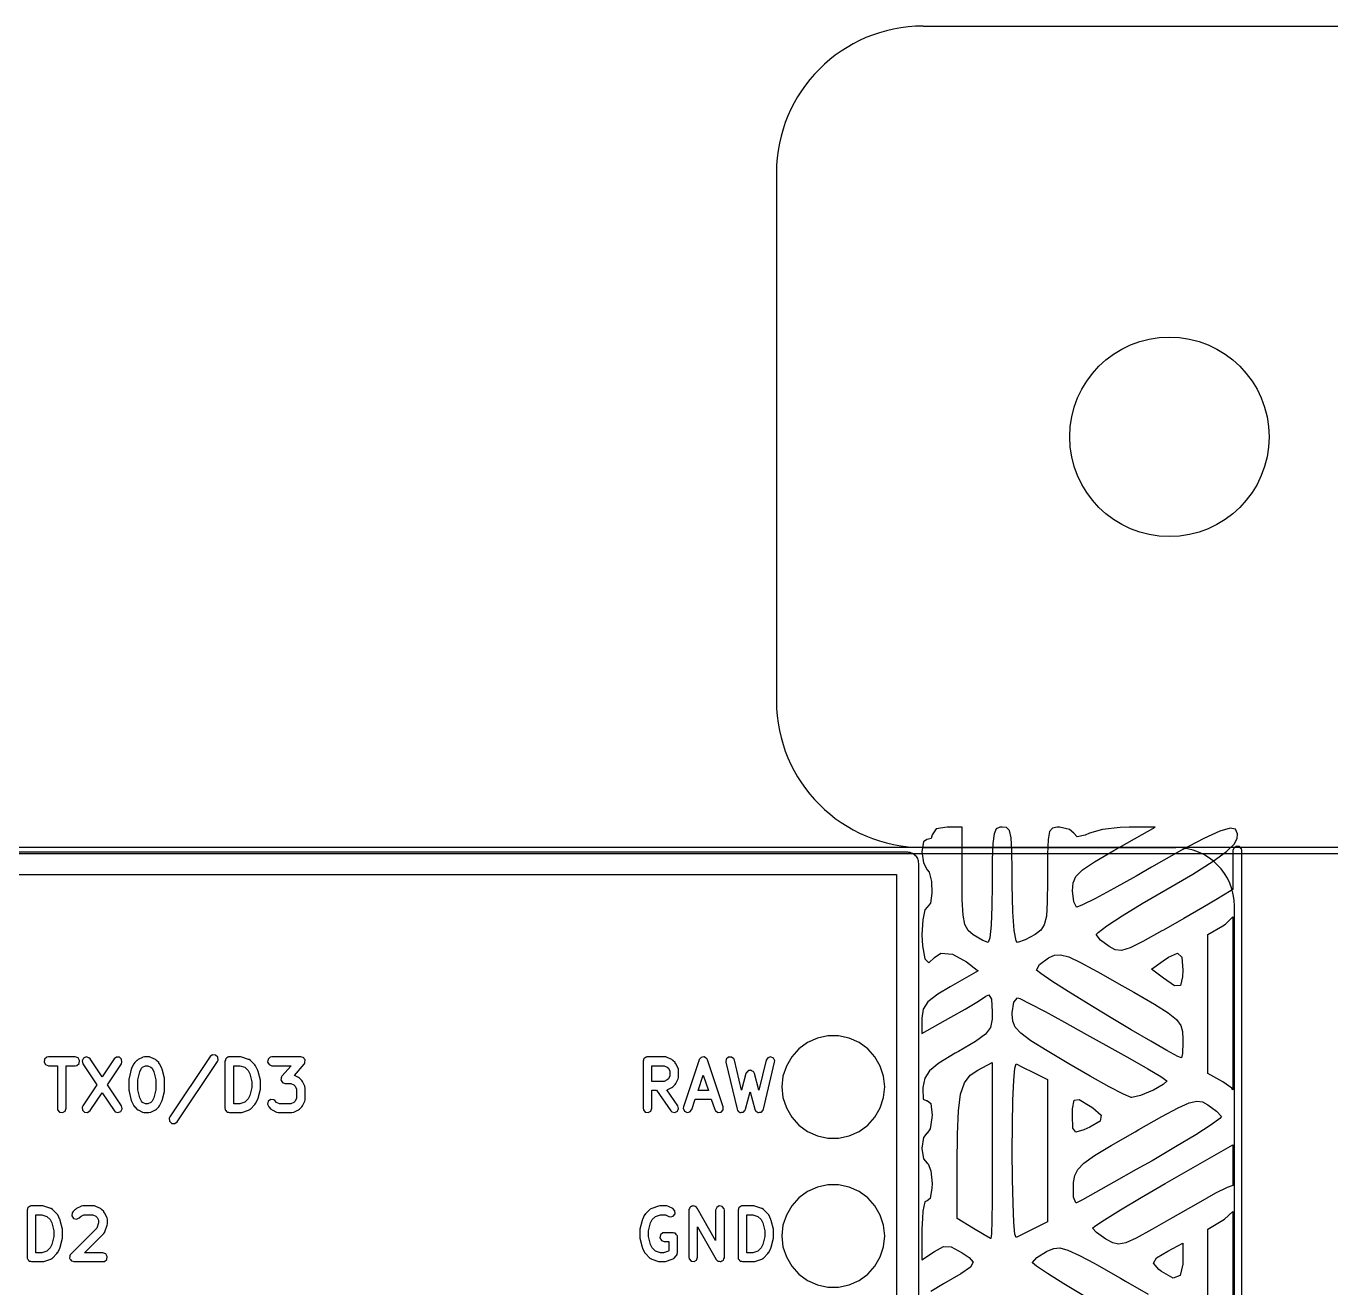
# Model space of a CAD drawing. Header units: millimetres. Extents: x 38 to 487, y 14 to 137.
# Drawn here: x 60.31 to 82.56, y 115.78 to 137.29 of the extents above; entities that cross this region are included whole.
import ezdxf

# ---------------------------------------------------------------- set-up
doc = ezdxf.new("R2010")
doc.units = ezdxf.units.MM
doc.layers.add('BLACK', color=20, linetype='Continuous')

msp = doc.modelspace()

# ---------------------------------------------------------------- linework, layer by layer
for p, q in [((75.603, 137.286), (169.217, 137.286)), ((73.103, 134.786), (73.103, 125.786)), ((75.603, 123.286), (79.912, 123.286)), ((80.912, 85.648), (80.912, 122.286))]:
    msp.add_line(p, q)
msp.add_circle((79.803, 130.286), 1.7)
for centre, radius, start, end in [((75.603, 134.786), 2.5, 90, 180), ((75.603, 125.786), 2.5, 180, 270), ((79.912, 122.286), 1, 0, 90)]:
    msp.add_arc(centre, radius, start, end)
at = {"layer": 'BLACK', "linetype": 'Continuous'}
for p, q in [((75.756, 123.501), (75.744, 123.44)), ((75.825, 123.605), (75.756, 123.501)), ((76.013, 123.634), (75.825, 123.605)), ((76.269, 123.634), (76.013, 123.634)), ((76.269, 122.784), (76.269, 123.634)), ((76.814, 123.521), (76.793, 123.354)), ((76.852, 123.604), (76.814, 123.521)), ((76.912, 123.632), (76.852, 123.604)), ((76.953, 123.634), (76.912, 123.632)), ((77.027, 123.624), (76.953, 123.634)), ((77.076, 123.573), (77.027, 123.624)), ((77.105, 123.453), (77.076, 123.573)), ((77.76, 123.558), (77.734, 123.42)), ((77.808, 123.618), (77.76, 123.558)), ((77.888, 123.634), (77.808, 123.618)), ((77.93, 123.634), (77.888, 123.634)), ((78.102, 123.595), (77.93, 123.634)), ((78.172, 123.528), (78.102, 123.595)), ((78.231, 123.466), (78.172, 123.528)), ((78.369, 123.498), (78.231, 123.466)), ((78.44, 123.528), (78.369, 123.498)), ((78.663, 123.591), (78.44, 123.528)), ((78.966, 123.628), (78.663, 123.591)), ((78.856, 123.232), (79.562, 123.632)), ((79.117, 123.633), (78.966, 123.628)), ((79.562, 123.632), (79.117, 123.633)), ((80.663, 123.566), (80.393, 123.442)), ((80.838, 123.616), (80.663, 123.566)), ((80.932, 123.598), (80.838, 123.616)), ((80.962, 123.516), (80.932, 123.598)), ((80.958, 123.442), (80.962, 123.516)), ((155.687, 123.287), (53.404, 123.286)), ((155.687, 123.287), (53.404, 123.286)), ((75.609, 123.385), (75.585, 123.217)), ((75.669, 123.421), (75.609, 123.385)), ((75.671, 123.42), (75.669, 123.421)), ((75.744, 123.44), (75.671, 123.42)), ((76.793, 123.354), (76.784, 123.073)), ((77.119, 123.236), (77.105, 123.453)), ((77.734, 123.42), (77.725, 123.174)), ((80.393, 123.442), (80.01, 123.239)), ((80.779, 123.218), (80.91, 123.343)), ((80.905, 123.285), (80.887, 123.236)), ((80.949, 123.31), (80.905, 123.285)), ((80.91, 123.343), (80.958, 123.442)), ((81, 123.301), (80.949, 123.31)), ((81.033, 123.262), (81, 123.301)), ((81.037, 123.236), (81.033, 123.262)), ((53.404, 123.186), (155.687, 123.187)), ((53.404, 123.186), (155.687, 123.187)), ((75.343, 123.205), (57.562, 123.205)), ((75.363, 123.2), (75.343, 123.205)), ((75.385, 123.2), (75.363, 123.2)), ((75.404, 123.191), (75.385, 123.2)), ((75.425, 123.186), (75.404, 123.191)), ((75.442, 123.173), (75.425, 123.186)), ((75.461, 123.163), (75.442, 123.173)), ((75.475, 123.146), (75.461, 123.163)), ((75.491, 123.133), (75.475, 123.146)), ((75.501, 123.114), (75.491, 123.133)), ((75.514, 123.097), (75.501, 123.114)), ((75.519, 123.076), (75.514, 123.097)), ((75.528, 123.057), (75.519, 123.076)), ((75.528, 123.035), (75.528, 123.057)), ((75.533, 123.015), (75.528, 123.035)), ((75.585, 123.217), (75.609, 123.023)), ((76.784, 123.073), (76.782, 122.651)), ((77.124, 122.891), (77.119, 123.236)), ((77.725, 123.174), (77.723, 122.789)), ((78.32, 122.904), (78.527, 123.041)), ((78.527, 123.041), (78.856, 123.232)), ((80.01, 123.239), (79.498, 122.95)), ((80.2, 122.834), (80.548, 123.052)), ((80.548, 123.052), (80.779, 123.218)), ((80.887, 123.236), (80.887, 122.57)), ((81.037, 27.986), (81.037, 123.236)), ((57.753, 122.824), (75.152, 122.824)), ((75.152, 122.824), (75.152, 90.184)), ((75.533, 89.994), (75.533, 123.015)), ((75.609, 123.023), (75.671, 122.907)), ((75.671, 122.907), (75.705, 122.865)), ((75.705, 122.865), (75.745, 122.707)), ((77.124, 122.651), (77.124, 122.891)), ((78.207, 122.794), (78.32, 122.904)), ((79.498, 122.95), (79.234, 122.799)), ((79.742, 122.565), (80.2, 122.834)), ((75.745, 122.707), (75.753, 122.509)), ((76.272, 122.391), (76.269, 122.784)), ((76.782, 122.651), (76.778, 122.285)), ((77.132, 122.192), (77.124, 122.651)), ((77.723, 122.72), (77.72, 122.354)), ((77.723, 122.789), (77.723, 122.72)), ((78.151, 122.549), (78.16, 122.682)), ((78.16, 122.682), (78.207, 122.794)), ((78.854, 122.588), (78.542, 122.418)), ((79.234, 122.799), (78.854, 122.588)), ((75.753, 122.509), (75.728, 122.338)), ((76.286, 122.132), (76.272, 122.391)), ((78.171, 122.358), (78.151, 122.549)), ((78.542, 122.418), (78.324, 122.306)), ((79.34, 122.329), (79.742, 122.565)), ((80.622, 122.411), (80.373, 122.265)), ((80.695, 122.454), (80.622, 122.411)), ((80.887, 122.57), (80.695, 122.454)), ((75.635, 122.224), (75.599, 122.053)), ((75.671, 122.266), (75.635, 122.224)), ((75.728, 122.338), (75.671, 122.266)), ((76.778, 122.285), (76.763, 121.964)), ((77.154, 121.869), (77.132, 122.192)), ((77.72, 122.354), (77.705, 122.116)), ((78.22, 122.267), (78.171, 122.358)), ((78.227, 122.266), (78.22, 122.267)), ((78.324, 122.306), (78.227, 122.266)), ((78.997, 122.119), (79.34, 122.329)), ((80.373, 122.265), (80.049, 122.077)), ((75.599, 122.053), (75.585, 121.795)), ((76.318, 121.972), (76.286, 122.132)), ((76.374, 121.872), (76.318, 121.972)), ((76.763, 121.964), (76.742, 121.747)), ((77.67, 121.97), (77.609, 121.878)), ((77.705, 122.116), (77.67, 121.97)), ((78.586, 121.837), (78.737, 121.949)), ((78.737, 121.949), (78.997, 122.119)), ((80.049, 122.077), (79.701, 121.878)), ((80.46, 121.801), (80.716, 121.953)), ((80.716, 121.953), (80.761, 121.98)), ((80.761, 121.98), (80.887, 122.104)), ((80.887, 122.104), (80.887, 119.154)), ((75.585, 121.795), (75.592, 121.608)), ((76.459, 121.8), (76.374, 121.872)), ((76.623, 121.701), (76.459, 121.8)), ((76.716, 121.667), (76.623, 121.701)), ((76.742, 121.747), (76.716, 121.667)), ((77.188, 121.694), (77.154, 121.869)), ((77.213, 121.667), (77.188, 121.694)), ((77.343, 121.71), (77.213, 121.667)), ((77.512, 121.805), (77.343, 121.71)), ((77.609, 121.878), (77.512, 121.805)), ((78.557, 121.803), (78.586, 121.837)), ((78.627, 121.707), (78.557, 121.803)), ((78.774, 121.597), (78.627, 121.707)), ((79.675, 121.863), (79.35, 121.681)), ((79.701, 121.878), (79.675, 121.863)), ((80.46, 119.436), (80.46, 121.801)), ((75.592, 121.608), (75.631, 121.39)), ((75.799, 121.411), (75.906, 121.484)), ((75.906, 121.484), (76.107, 121.466)), ((78.881, 121.543), (78.774, 121.597)), ((78.988, 121.532), (78.881, 121.543)), ((79.133, 121.574), (78.988, 121.532)), ((79.35, 121.681), (79.133, 121.574)), ((79.788, 121.416), (79.943, 121.483)), ((79.943, 121.483), (80.015, 121.415)), ((75.631, 121.39), (75.703, 121.321)), ((75.703, 121.321), (75.799, 121.411)), ((76.107, 121.466), (76.343, 121.337)), ((76.343, 121.337), (76.525, 121.197)), ((77.539, 121.197), (77.591, 121.291)), ((77.591, 121.291), (77.743, 121.405)), ((77.743, 121.405), (77.754, 121.411)), ((77.754, 121.411), (77.847, 121.452)), ((77.847, 121.452), (77.949, 121.459)), ((77.949, 121.459), (78.086, 121.421)), ((78.086, 121.421), (78.288, 121.328)), ((78.288, 121.328), (78.499, 121.214)), ((79.497, 121.214), (79.698, 121.355)), ((79.698, 121.355), (79.788, 121.416)), ((80.015, 121.415), (80.032, 121.197)), ((76.545, 121.181), (76.065, 120.91)), ((76.525, 121.197), (76.545, 121.181)), ((77.61, 121.137), (77.539, 121.197)), ((77.801, 121.009), (77.61, 121.137)), ((78.499, 121.214), (78.581, 121.169)), ((78.581, 121.169), (78.995, 120.935)), ((79.7, 121.058), (79.497, 121.214)), ((79.893, 120.929), (79.7, 121.058)), ((80.029, 121.08), (79.994, 120.932)), ((80.032, 121.197), (80.029, 121.08)), ((76.065, 120.91), (75.857, 120.788)), ((78.079, 120.831), (77.801, 121.009)), ((78.417, 120.622), (78.079, 120.831)), ((78.995, 120.935), (79.199, 120.818)), ((79.199, 120.818), (79.548, 120.614)), ((79.994, 120.932), (79.893, 120.929)), ((75.683, 120.657), (75.604, 120.533)), ((75.857, 120.788), (75.683, 120.657)), ((76.323, 120.533), (76.548, 120.667)), ((76.548, 120.667), (76.675, 120.75)), ((76.675, 120.75), (76.726, 120.773)), ((76.726, 120.773), (76.77, 120.703)), ((76.77, 120.703), (76.782, 120.487)), ((77.125, 120.469), (77.153, 120.652)), ((77.153, 120.652), (77.213, 120.726)), ((77.213, 120.726), (77.252, 120.711)), ((77.252, 120.711), (77.418, 120.629)), ((77.418, 120.629), (77.683, 120.488)), ((78.784, 120.398), (78.417, 120.622)), ((79.548, 120.614), (79.783, 120.465)), ((75.604, 120.533), (75.585, 120.377)), ((75.585, 120.115), (76.077, 120.392)), ((75.585, 120.377), (75.585, 120.115)), ((76.077, 120.392), (76.323, 120.533)), ((76.78, 120.357), (76.752, 120.218)), ((76.782, 120.446), (76.78, 120.357)), ((76.782, 120.487), (76.782, 120.446)), ((77.124, 120.446), (77.125, 120.469)), ((77.133, 120.327), (77.124, 120.446)), ((77.683, 120.488), (78.017, 120.307)), ((79.15, 120.179), (78.784, 120.398)), ((79.783, 120.465), (79.926, 120.352)), ((76.752, 120.218), (76.667, 120.105)), ((77.172, 120.226), (77.133, 120.327)), ((77.268, 120.121), (77.172, 120.226)), ((78.017, 120.307), (78.39, 120.101)), ((79.485, 119.982), (79.15, 120.179)), ((79.926, 120.352), (79.999, 120.254)), ((79.999, 120.254), (80.027, 120.15)), ((80.027, 120.15), (80.031, 120.021)), ((73.634, 119.963), (73.486, 119.855)), ((73.802, 120.038), (73.634, 119.963)), ((73.981, 120.076), (73.802, 120.038)), ((74.164, 120.076), (73.981, 120.076)), ((74.343, 120.038), (74.164, 120.076)), ((74.511, 119.963), (74.343, 120.038)), ((74.659, 119.855), (74.511, 119.963)), ((76.495, 119.981), (76.205, 119.811)), ((76.667, 120.105), (76.495, 119.981)), ((77.442, 119.992), (77.268, 120.121)), ((77.72, 119.818), (77.442, 119.992)), ((78.39, 120.101), (78.77, 119.889)), ((79.761, 119.825), (79.485, 119.982)), ((80.031, 119.963), (80.024, 119.776)), ((80.031, 120.021), (80.031, 119.963)), ((60.665, 119.713), (60.625, 119.68)), ((60.69, 119.717), (60.665, 119.713)), ((61.147, 119.717), (60.69, 119.717)), ((61.196, 119.7), (61.147, 119.717)), ((61.221, 119.655), (61.196, 119.7)), ((61.286, 119.697), (61.263, 119.651)), ((61.333, 119.717), (61.286, 119.697)), ((61.382, 119.703), (61.333, 119.717)), ((61.4, 119.684), (61.382, 119.703)), ((61.85, 119.714), (61.809, 119.684)), ((61.901, 119.711), (61.85, 119.714)), ((61.938, 119.676), (61.901, 119.711)), ((62.295, 119.709), (62.219, 119.671)), ((62.299, 119.71), (62.295, 119.709)), ((62.303, 119.713), (62.299, 119.71)), ((62.328, 119.717), (62.303, 119.713)), ((62.405, 119.717), (62.328, 119.717)), ((62.409, 119.716), (62.405, 119.717)), ((62.413, 119.717), (62.409, 119.716)), ((62.438, 119.709), (62.413, 119.717)), ((62.514, 119.671), (62.438, 119.709)), ((63.447, 119.722), (62.761, 118.693)), ((63.488, 119.752), (63.447, 119.722)), ((63.539, 119.749), (63.488, 119.752)), ((63.577, 119.714), (63.539, 119.749)), ((63.582, 119.663), (63.577, 119.714)), ((63.719, 119.69), (63.716, 119.684)), ((63.735, 119.7), (63.719, 119.69)), ((63.75, 119.713), (63.735, 119.7)), ((63.76, 119.714), (63.75, 119.713)), ((63.763, 119.716), (63.76, 119.714)), ((63.766, 119.716), (63.763, 119.716)), ((63.776, 119.717), (63.766, 119.716)), ((63.966, 119.717), (63.776, 119.717)), ((63.968, 119.717), (63.966, 119.717)), ((63.99, 119.713), (63.968, 119.717)), ((64.104, 119.675), (63.99, 119.713)), ((64.474, 119.713), (64.435, 119.68)), ((64.5, 119.717), (64.474, 119.713)), ((64.995, 119.717), (64.5, 119.717)), ((65.014, 119.71), (64.995, 119.717)), ((65.034, 119.706), (65.014, 119.71)), ((65.038, 119.702), (65.034, 119.706)), ((65.043, 119.7), (65.038, 119.702)), ((65.053, 119.682), (65.043, 119.7)), ((70.847, 119.69), (70.844, 119.684)), ((70.864, 119.7), (70.847, 119.69)), ((70.878, 119.713), (70.864, 119.7)), ((70.888, 119.714), (70.878, 119.713)), ((70.891, 119.716), (70.888, 119.714)), ((70.894, 119.716), (70.891, 119.716)), ((70.904, 119.717), (70.894, 119.716)), ((71.209, 119.717), (70.904, 119.717)), ((71.213, 119.716), (71.209, 119.717)), ((71.217, 119.717), (71.213, 119.716)), ((71.242, 119.709), (71.217, 119.717)), ((71.319, 119.671), (71.242, 119.709)), ((71.817, 119.706), (71.802, 119.688)), ((71.819, 119.707), (71.817, 119.706)), ((71.821, 119.708), (71.819, 119.707)), ((71.844, 119.712), (71.821, 119.708)), ((71.867, 119.716), (71.844, 119.712)), ((71.869, 119.715), (71.867, 119.716)), ((71.872, 119.716), (71.869, 119.715)), ((71.892, 119.703), (71.872, 119.716)), ((71.913, 119.692), (71.892, 119.703)), ((71.913, 119.69), (71.913, 119.692)), ((71.915, 119.689), (71.913, 119.69)), ((72.284, 119.711), (72.247, 119.676)), ((72.335, 119.714), (72.284, 119.711)), ((72.376, 119.684), (72.335, 119.714)), ((72.955, 119.702), (72.926, 119.66)), ((73.004, 119.717), (72.955, 119.702)), ((73.051, 119.697), (73.004, 119.717)), ((73.074, 119.651), (73.051, 119.697)), ((73.364, 119.719), (73.272, 119.561)), ((73.486, 119.855), (73.364, 119.719)), ((74.782, 119.719), (74.659, 119.855)), ((74.873, 119.561), (74.782, 119.719)), ((76.15, 119.779), (75.873, 119.609)), ((76.205, 119.811), (76.15, 119.779)), ((78.087, 119.6), (77.72, 119.818)), ((78.77, 119.889), (79.128, 119.687)), ((79.947, 119.726), (79.761, 119.825)), ((80.011, 119.7), (79.947, 119.726)), ((80.024, 119.776), (80.011, 119.7)), ((60.625, 119.68), (60.616, 119.629)), ((60.616, 119.629), (60.642, 119.585)), ((60.642, 119.585), (60.69, 119.567)), ((60.69, 119.567), (60.844, 119.567)), ((60.844, 119.567), (60.844, 118.842)), ((60.994, 118.842), (60.994, 119.567)), ((60.994, 119.567), (61.147, 119.567)), ((61.147, 119.567), (61.173, 119.572)), ((61.173, 119.572), (61.212, 119.605)), ((61.212, 119.605), (61.221, 119.655)), ((61.263, 119.651), (61.275, 119.601)), ((61.275, 119.601), (61.514, 119.242)), ((61.605, 119.377), (61.4, 119.684)), ((61.809, 119.684), (61.605, 119.377)), ((61.695, 119.242), (61.934, 119.601)), ((61.934, 119.601), (61.944, 119.625)), ((61.944, 119.625), (61.938, 119.676)), ((62.103, 119.508), (62.065, 119.356)), ((62.105, 119.511), (62.103, 119.508)), ((62.109, 119.523), (62.105, 119.511)), ((62.147, 119.6), (62.109, 119.523)), ((62.148, 119.601), (62.147, 119.6)), ((62.161, 119.619), (62.148, 119.601)), ((62.199, 119.657), (62.161, 119.619)), ((62.201, 119.658), (62.199, 119.657)), ((62.219, 119.671), (62.201, 119.658)), ((62.247, 119.464), (62.276, 119.522)), ((62.276, 119.522), (62.297, 119.543)), ((62.297, 119.543), (62.346, 119.567)), ((62.346, 119.567), (62.387, 119.567)), ((62.387, 119.567), (62.436, 119.543)), ((62.436, 119.543), (62.457, 119.522)), ((62.457, 119.522), (62.486, 119.464)), ((62.515, 119.67), (62.514, 119.671)), ((62.534, 119.657), (62.515, 119.67)), ((62.572, 119.619), (62.534, 119.657)), ((62.573, 119.618), (62.572, 119.619)), ((62.586, 119.6), (62.573, 119.618)), ((62.624, 119.523), (62.586, 119.6)), ((62.624, 119.52), (62.624, 119.523)), ((62.63, 119.508), (62.624, 119.52)), ((62.668, 119.356), (62.63, 119.508)), ((62.886, 118.61), (63.572, 119.639)), ((63.572, 119.639), (63.582, 119.663)), ((63.708, 119.661), (63.701, 119.642)), ((63.701, 119.642), (63.701, 118.842)), ((63.711, 119.68), (63.708, 119.661)), ((63.716, 119.684), (63.711, 119.68)), ((63.851, 118.917), (63.851, 119.567)), ((63.851, 119.567), (63.954, 119.567)), ((63.954, 119.567), (64.04, 119.539)), ((64.04, 119.539), (64.095, 119.484)), ((64.095, 119.484), (64.124, 119.426)), ((64.108, 119.673), (64.104, 119.675)), ((64.112, 119.672), (64.108, 119.673)), ((64.134, 119.657), (64.112, 119.672)), ((64.21, 119.581), (64.134, 119.657)), ((64.211, 119.58), (64.21, 119.581)), ((64.224, 119.562), (64.211, 119.58)), ((64.262, 119.485), (64.224, 119.562)), ((64.263, 119.482), (64.262, 119.485)), ((64.268, 119.47), (64.263, 119.482)), ((64.306, 119.318), (64.268, 119.47)), ((64.435, 119.68), (64.426, 119.629)), ((64.426, 119.629), (64.452, 119.585)), ((64.452, 119.585), (64.5, 119.567)), ((64.5, 119.567), (64.83, 119.567)), ((64.83, 119.567), (64.672, 119.387)), ((64.884, 119.401), (65.051, 119.593)), ((65.051, 119.593), (65.057, 119.603)), ((65.066, 119.666), (65.053, 119.682)), ((65.057, 119.603), (65.06, 119.605)), ((65.06, 119.605), (65.061, 119.608)), ((65.061, 119.608), (65.065, 119.615)), ((65.065, 119.635), (65.069, 119.655)), ((65.065, 119.615), (65.065, 119.635)), ((65.066, 119.66), (65.066, 119.666)), ((65.069, 119.655), (65.066, 119.66)), ((70.836, 119.661), (70.829, 119.642)), ((70.829, 119.642), (70.829, 118.842)), ((70.839, 119.68), (70.836, 119.661)), ((70.844, 119.684), (70.839, 119.68)), ((70.979, 119.298), (70.979, 119.567)), ((70.979, 119.567), (71.191, 119.567)), ((71.191, 119.567), (71.241, 119.543)), ((71.241, 119.543), (71.261, 119.522)), ((71.261, 119.522), (71.286, 119.472)), ((71.286, 119.472), (71.286, 119.393)), ((71.32, 119.67), (71.319, 119.671)), ((71.338, 119.657), (71.32, 119.67)), ((71.376, 119.619), (71.338, 119.657)), ((71.377, 119.618), (71.376, 119.619)), ((71.39, 119.6), (71.377, 119.618)), ((71.428, 119.523), (71.39, 119.6)), ((71.429, 119.519), (71.428, 119.523)), ((71.432, 119.516), (71.429, 119.519)), ((71.436, 119.49), (71.432, 119.516)), ((71.436, 119.376), (71.436, 119.49)), ((71.785, 119.666), (71.519, 118.866)), ((71.787, 119.668), (71.785, 119.666)), ((71.802, 119.688), (71.787, 119.67)), ((71.787, 119.67), (71.787, 119.668)), ((71.928, 119.666), (71.915, 119.689)), ((72.194, 118.866), (71.928, 119.666)), ((72.247, 119.676), (72.241, 119.625)), ((72.241, 119.625), (72.431, 118.825)), ((72.387, 119.66), (72.376, 119.684)), ((72.508, 119.149), (72.387, 119.66)), ((72.613, 119.475), (72.602, 119.459)), ((72.62, 119.477), (72.613, 119.475)), ((72.625, 119.482), (72.62, 119.477)), ((72.644, 119.483), (72.625, 119.482)), ((72.663, 119.488), (72.644, 119.483)), ((72.669, 119.486), (72.663, 119.488)), ((72.676, 119.486), (72.669, 119.486)), ((72.692, 119.475), (72.676, 119.486)), ((72.709, 119.467), (72.692, 119.475)), ((72.712, 119.461), (72.709, 119.467)), ((72.926, 119.66), (72.805, 119.149)), ((72.882, 118.825), (73.072, 119.625)), ((73.072, 119.625), (73.074, 119.651)), ((73.272, 119.561), (73.215, 119.386)), ((74.93, 119.386), (74.873, 119.561)), ((75.711, 119.478), (75.631, 119.352)), ((75.873, 119.609), (75.711, 119.478)), ((76.404, 119.403), (76.537, 119.492)), ((76.537, 119.492), (76.782, 119.619)), ((76.782, 119.619), (76.782, 118.12)), ((77.15, 119.312), (77.168, 119.527)), ((77.168, 119.527), (77.189, 119.598)), ((77.189, 119.598), (77.301, 119.542)), ((77.301, 119.542), (77.488, 119.448)), ((78.455, 119.387), (78.087, 119.6)), ((79.128, 119.687), (79.433, 119.512)), ((79.433, 119.512), (79.655, 119.381)), ((62.064, 119.341), (62.063, 119.338)), ((62.063, 119.338), (62.063, 119.147)), ((62.065, 119.356), (62.064, 119.341)), ((62.213, 119.328), (62.247, 119.464)), ((62.213, 119.156), (62.213, 119.328)), ((62.486, 119.464), (62.52, 119.328)), ((62.52, 119.328), (62.52, 119.156)), ((62.667, 119.352), (62.668, 119.356)), ((62.67, 119.338), (62.667, 119.352)), ((62.67, 119.147), (62.67, 119.338)), ((64.124, 119.426), (64.158, 119.29)), ((64.158, 119.29), (64.158, 119.194)), ((64.306, 119.314), (64.306, 119.318)), ((64.308, 119.299), (64.306, 119.314)), ((64.308, 119.185), (64.308, 119.299)), ((64.658, 119.344), (64.654, 119.324)), ((64.654, 119.324), (64.657, 119.319)), ((64.657, 119.319), (64.657, 119.313)), ((64.657, 119.313), (64.67, 119.298)), ((64.663, 119.372), (64.658, 119.365)), ((64.658, 119.365), (64.658, 119.344)), ((64.666, 119.377), (64.663, 119.375)), ((64.663, 119.375), (64.663, 119.372)), ((64.672, 119.387), (64.666, 119.377)), ((64.67, 119.298), (64.68, 119.28)), ((64.68, 119.28), (64.686, 119.278)), ((64.686, 119.278), (64.69, 119.273)), ((64.69, 119.273), (64.709, 119.269)), ((64.709, 119.269), (64.728, 119.263)), ((64.728, 119.263), (64.825, 119.263)), ((64.825, 119.263), (64.874, 119.238)), ((64.952, 119.366), (64.884, 119.401)), ((64.953, 119.365), (64.952, 119.366)), ((64.972, 119.352), (64.953, 119.365)), ((65.01, 119.314), (64.972, 119.352)), ((65.011, 119.313), (65.01, 119.314)), ((65.024, 119.295), (65.011, 119.313)), ((65.062, 119.219), (65.024, 119.295)), ((71.191, 119.298), (70.979, 119.298)), ((71.241, 119.323), (71.191, 119.298)), ((71.261, 119.344), (71.241, 119.323)), ((71.286, 119.393), (71.261, 119.344)), ((71.338, 119.208), (71.376, 119.246)), ((71.376, 119.246), (71.389, 119.265)), ((71.389, 119.265), (71.39, 119.266)), ((71.39, 119.266), (71.428, 119.342)), ((71.428, 119.342), (71.436, 119.367)), ((71.435, 119.371), (71.436, 119.376)), ((71.436, 119.367), (71.435, 119.371)), ((71.77, 119.146), (71.856, 119.405)), ((71.856, 119.405), (71.943, 119.146)), ((72.584, 119.433), (72.508, 119.149)), ((72.588, 119.439), (72.584, 119.433)), ((72.589, 119.445), (72.588, 119.439)), ((72.602, 119.459), (72.589, 119.445)), ((72.718, 119.457), (72.712, 119.461)), ((72.729, 119.433), (72.718, 119.457)), ((72.805, 119.149), (72.729, 119.433)), ((73.215, 119.386), (73.196, 119.204)), ((74.949, 119.204), (74.93, 119.386)), ((75.631, 119.352), (75.6, 119.196)), ((76.244, 119.084), (76.308, 119.275)), ((76.308, 119.275), (76.404, 119.403)), ((77.136, 118.979), (77.15, 119.312)), ((77.488, 119.448), (77.723, 119.331)), ((77.723, 119.331), (77.723, 116.905)), ((78.777, 119.209), (78.455, 119.387)), ((79.697, 119.246), (79.531, 119.151)), ((79.655, 119.381), (79.762, 119.31)), ((79.764, 119.306), (79.697, 119.246)), ((79.762, 119.31), (79.764, 119.306)), ((80.716, 119.29), (80.46, 119.436)), ((80.869, 119.185), (80.716, 119.29)), ((61.514, 119.242), (61.275, 118.884)), ((61.4, 118.801), (61.605, 119.107)), ((61.605, 119.107), (61.809, 118.801)), ((61.934, 118.884), (61.695, 119.242)), ((62.063, 119.147), (62.065, 119.132)), ((62.065, 119.132), (62.065, 119.129)), ((62.065, 119.129), (62.103, 118.976)), ((62.247, 119.021), (62.213, 119.156)), ((62.52, 119.156), (62.486, 119.021)), ((62.63, 118.976), (62.668, 119.129)), ((62.668, 119.129), (62.669, 119.144)), ((62.669, 119.144), (62.67, 119.147)), ((64.124, 119.059), (64.095, 119.001)), ((64.158, 119.194), (64.124, 119.059)), ((64.268, 119.015), (64.306, 119.167)), ((64.306, 119.167), (64.307, 119.182)), ((64.307, 119.182), (64.308, 119.185)), ((64.874, 119.238), (64.895, 119.217)), ((64.895, 119.217), (64.92, 119.167)), ((64.92, 119.167), (64.92, 119.012)), ((65.063, 119.214), (65.062, 119.219)), ((65.065, 119.211), (65.063, 119.214)), ((65.07, 119.185), (65.065, 119.211)), ((65.07, 118.995), (65.07, 119.185)), ((70.979, 118.842), (70.979, 119.148)), ((70.979, 119.148), (71.056, 119.148)), ((71.056, 119.148), (71.3, 118.799)), ((71.235, 119.153), (71.238, 119.156)), ((71.423, 118.885), (71.235, 119.153)), ((71.238, 119.156), (71.242, 119.156)), ((71.242, 119.156), (71.319, 119.194)), ((71.319, 119.194), (71.337, 119.208)), ((71.337, 119.208), (71.338, 119.208)), ((71.943, 119.146), (71.77, 119.146)), ((72.577, 118.823), (72.656, 119.123)), ((72.656, 119.123), (72.736, 118.823)), ((73.196, 119.204), (73.215, 119.022)), ((73.215, 119.022), (73.272, 118.848)), ((74.873, 118.848), (74.93, 119.022)), ((74.93, 119.022), (74.949, 119.204)), ((75.6, 119.196), (75.599, 119.179)), ((75.599, 119.179), (75.604, 118.996)), ((76.206, 118.8), (76.244, 119.084)), ((79.019, 119.084), (78.777, 119.209)), ((79.151, 119.026), (79.019, 119.084)), ((79.16, 119.025), (79.151, 119.026)), ((79.308, 119.056), (79.16, 119.025)), ((79.516, 119.143), (79.308, 119.056)), ((79.531, 119.151), (79.516, 119.143)), ((80.887, 119.154), (80.869, 119.185)), ((60.844, 118.842), (60.848, 118.817)), ((60.848, 118.817), (60.881, 118.777)), ((60.976, 118.794), (60.994, 118.842)), ((61.275, 118.884), (61.265, 118.86)), ((61.265, 118.86), (61.271, 118.809)), ((61.271, 118.809), (61.308, 118.774)), ((61.359, 118.77), (61.4, 118.801)), ((61.809, 118.801), (61.827, 118.782)), ((61.923, 118.788), (61.946, 118.834)), ((61.946, 118.834), (61.934, 118.884)), ((62.103, 118.976), (62.108, 118.965)), ((62.108, 118.965), (62.109, 118.961)), ((62.109, 118.961), (62.147, 118.885)), ((62.147, 118.885), (62.16, 118.867)), ((62.16, 118.867), (62.161, 118.865)), ((62.161, 118.865), (62.199, 118.827)), ((62.199, 118.827), (62.217, 118.814)), ((62.217, 118.814), (62.219, 118.813)), ((62.219, 118.813), (62.295, 118.775)), ((62.276, 118.963), (62.247, 119.021)), ((62.297, 118.942), (62.276, 118.963)), ((62.346, 118.917), (62.297, 118.942)), ((62.387, 118.917), (62.346, 118.917)), ((62.436, 118.942), (62.387, 118.917)), ((62.457, 118.963), (62.436, 118.942)), ((62.438, 118.775), (62.514, 118.813)), ((62.486, 119.021), (62.457, 118.963)), ((62.514, 118.813), (62.532, 118.827)), ((62.532, 118.827), (62.534, 118.827)), ((62.534, 118.827), (62.572, 118.865)), ((62.572, 118.865), (62.585, 118.884)), ((62.585, 118.884), (62.586, 118.885)), ((62.586, 118.885), (62.624, 118.961)), ((62.624, 118.961), (62.628, 118.974)), ((62.628, 118.974), (62.63, 118.976)), ((63.701, 118.842), (63.703, 118.833)), ((63.703, 118.833), (63.702, 118.829)), ((63.702, 118.829), (63.704, 118.826)), ((63.704, 118.826), (63.705, 118.817)), ((63.705, 118.817), (63.718, 118.802)), ((63.718, 118.802), (63.728, 118.785)), ((63.954, 118.917), (63.851, 118.917)), ((64.04, 118.946), (63.954, 118.917)), ((63.99, 118.771), (64.104, 118.809)), ((64.095, 119.001), (64.04, 118.946)), ((64.104, 118.809), (64.127, 118.822)), ((64.127, 118.822), (64.13, 118.825)), ((64.13, 118.825), (64.134, 118.827)), ((64.134, 118.827), (64.21, 118.904)), ((64.21, 118.904), (64.223, 118.922)), ((64.223, 118.922), (64.224, 118.923)), ((64.224, 118.923), (64.262, 118.999)), ((64.262, 118.999), (64.266, 119.012)), ((64.266, 119.012), (64.268, 119.015)), ((64.438, 118.961), (64.425, 118.912)), ((64.425, 118.912), (64.447, 118.865)), ((64.48, 118.991), (64.438, 118.961)), ((64.447, 118.865), (64.485, 118.827)), ((64.531, 118.986), (64.48, 118.991)), ((64.485, 118.827), (64.503, 118.814)), ((64.503, 118.814), (64.504, 118.813)), ((64.504, 118.813), (64.581, 118.775)), ((64.553, 118.971), (64.531, 118.986)), ((64.582, 118.942), (64.553, 118.971)), ((64.632, 118.917), (64.582, 118.942)), ((64.825, 118.917), (64.632, 118.917)), ((64.874, 118.942), (64.825, 118.917)), ((64.895, 118.963), (64.874, 118.942)), ((64.876, 118.775), (64.952, 118.813)), ((64.92, 119.012), (64.895, 118.963)), ((64.952, 118.813), (64.97, 118.827)), ((64.97, 118.827), (64.972, 118.827)), ((64.972, 118.827), (65.01, 118.865)), ((65.01, 118.865), (65.023, 118.884)), ((65.023, 118.884), (65.024, 118.885)), ((65.024, 118.885), (65.062, 118.961)), ((65.062, 118.961), (65.07, 118.986)), ((65.068, 118.99), (65.07, 118.995)), ((65.07, 118.986), (65.068, 118.99)), ((70.829, 118.842), (70.834, 118.817)), ((70.834, 118.817), (70.867, 118.777)), ((70.962, 118.794), (70.979, 118.842)), ((71.414, 118.789), (71.436, 118.836)), ((71.436, 118.836), (71.423, 118.885)), ((71.519, 118.866), (71.515, 118.84)), ((71.515, 118.84), (71.534, 118.793)), ((71.629, 118.778), (71.661, 118.819)), ((71.661, 118.819), (71.72, 118.996)), ((71.72, 118.996), (71.993, 118.996)), ((71.993, 118.996), (72.052, 118.819)), ((72.052, 118.819), (72.064, 118.796)), ((72.159, 118.776), (72.193, 118.815)), ((72.193, 118.815), (72.194, 118.866)), ((72.431, 118.825), (72.441, 118.801)), ((72.441, 118.801), (72.448, 118.796)), ((72.558, 118.796), (72.571, 118.809)), ((72.571, 118.809), (72.572, 118.816)), ((72.572, 118.816), (72.577, 118.823)), ((72.736, 118.823), (72.747, 118.799)), ((72.747, 118.799), (72.754, 118.795)), ((72.864, 118.797), (72.877, 118.81)), ((72.877, 118.818), (72.882, 118.825)), ((72.877, 118.81), (72.877, 118.818)), ((73.272, 118.848), (73.364, 118.689)), ((74.782, 118.689), (74.873, 118.848)), ((75.604, 118.996), (75.665, 118.969)), ((75.665, 118.969), (75.674, 118.974)), ((75.674, 118.974), (75.735, 118.925)), ((75.735, 118.925), (75.756, 118.722)), ((76.188, 118.398), (76.206, 118.8)), ((77.127, 118.554), (77.136, 118.979)), ((78.151, 118.717), (78.152, 118.83)), ((78.152, 118.83), (78.177, 118.98)), ((78.177, 118.98), (78.265, 118.989)), ((78.265, 118.989), (78.453, 118.878)), ((78.453, 118.878), (78.497, 118.848)), ((78.497, 118.848), (78.639, 118.721)), ((79.676, 118.702), (79.952, 118.849)), ((79.952, 118.849), (80.141, 118.933)), ((80.141, 118.933), (80.269, 118.962)), ((80.269, 118.962), (80.365, 118.949)), ((80.365, 118.949), (80.457, 118.902)), ((80.457, 118.902), (80.608, 118.794)), ((60.881, 118.777), (60.932, 118.768)), ((60.932, 118.768), (60.976, 118.794)), ((61.308, 118.774), (61.359, 118.77)), ((61.827, 118.782), (61.876, 118.767)), ((61.876, 118.767), (61.923, 118.788)), ((62.295, 118.775), (62.32, 118.768)), ((62.32, 118.768), (62.324, 118.769)), ((62.324, 118.769), (62.328, 118.767)), ((62.328, 118.767), (62.405, 118.767)), ((62.405, 118.767), (62.43, 118.772)), ((62.43, 118.772), (62.434, 118.775)), ((62.434, 118.775), (62.438, 118.775)), ((62.761, 118.693), (62.751, 118.67)), ((62.751, 118.67), (62.756, 118.619)), ((62.756, 118.619), (62.793, 118.583)), ((62.793, 118.583), (62.845, 118.58)), ((62.845, 118.58), (62.886, 118.61)), ((63.728, 118.785), (63.734, 118.783)), ((63.734, 118.783), (63.738, 118.777)), ((63.738, 118.777), (63.758, 118.774)), ((63.758, 118.774), (63.776, 118.767)), ((63.776, 118.767), (63.966, 118.767)), ((63.966, 118.767), (63.989, 118.771)), ((63.989, 118.771), (63.99, 118.771)), ((64.581, 118.775), (64.605, 118.768)), ((64.605, 118.768), (64.61, 118.769)), ((64.61, 118.769), (64.614, 118.767)), ((64.614, 118.767), (64.843, 118.767)), ((64.843, 118.767), (64.868, 118.772)), ((64.868, 118.772), (64.872, 118.775)), ((64.872, 118.775), (64.876, 118.775)), ((70.867, 118.777), (70.917, 118.768)), ((70.917, 118.768), (70.962, 118.794)), ((71.3, 118.799), (71.318, 118.781)), ((71.318, 118.781), (71.368, 118.768)), ((71.368, 118.768), (71.414, 118.789)), ((71.534, 118.793), (71.579, 118.768)), ((71.579, 118.768), (71.629, 118.778)), ((72.064, 118.796), (72.108, 118.769)), ((72.108, 118.769), (72.159, 118.776)), ((72.448, 118.796), (72.451, 118.789)), ((72.451, 118.789), (72.468, 118.781)), ((72.468, 118.781), (72.483, 118.77)), ((72.483, 118.77), (72.491, 118.771)), ((72.491, 118.771), (72.498, 118.768)), ((72.498, 118.768), (72.515, 118.772)), ((72.515, 118.772), (72.534, 118.773)), ((72.534, 118.773), (72.54, 118.779)), ((72.54, 118.779), (72.547, 118.781)), ((72.547, 118.781), (72.558, 118.796)), ((72.754, 118.795), (72.757, 118.788)), ((72.757, 118.788), (72.774, 118.78)), ((72.774, 118.78), (72.789, 118.77)), ((72.789, 118.77), (72.797, 118.771)), ((72.797, 118.771), (72.804, 118.767)), ((72.804, 118.767), (72.822, 118.773)), ((72.822, 118.773), (72.84, 118.774)), ((72.84, 118.774), (72.846, 118.78)), ((72.846, 118.78), (72.854, 118.782)), ((72.854, 118.782), (72.864, 118.797)), ((73.364, 118.689), (73.486, 118.553)), ((74.659, 118.553), (74.782, 118.689)), ((75.755, 118.678), (75.727, 118.493)), ((75.756, 118.722), (75.755, 118.678)), ((78.157, 118.504), (78.151, 118.717)), ((78.622, 118.621), (78.446, 118.517)), ((78.639, 118.721), (78.622, 118.621)), ((79.284, 118.479), (79.676, 118.702)), ((80.662, 118.668), (80.513, 118.557)), ((80.608, 118.794), (80.69, 118.702)), ((80.69, 118.702), (80.662, 118.668)), ((73.486, 118.553), (73.634, 118.445)), ((73.634, 118.445), (73.802, 118.371)), ((73.802, 118.371), (73.981, 118.333)), ((74.164, 118.333), (74.343, 118.371)), ((74.343, 118.371), (74.511, 118.445)), ((74.511, 118.445), (74.659, 118.553)), ((75.67, 118.417), (75.61, 118.341)), ((75.671, 118.417), (75.67, 118.417)), ((75.727, 118.493), (75.671, 118.417)), ((76.184, 117.892), (76.188, 118.398)), ((77.124, 118.118), (77.127, 118.554)), ((78.207, 118.432), (78.157, 118.504)), ((78.344, 118.471), (78.207, 118.432)), ((78.446, 118.517), (78.344, 118.471)), ((78.811, 118.207), (79.219, 118.442)), ((79.219, 118.442), (79.284, 118.479)), ((80.254, 118.39), (79.91, 118.181)), ((80.513, 118.557), (80.254, 118.39)), ((73.981, 118.333), (74.164, 118.333)), ((75.61, 118.341), (75.585, 118.161)), ((75.585, 118.161), (75.585, 118.158)), ((75.585, 118.158), (75.611, 117.978)), ((78.528, 118.035), (78.811, 118.207)), ((79.91, 118.181), (79.507, 117.947)), ((79.733, 117.559), (80.887, 118.22)), ((80.887, 118.22), (80.887, 117.523)), ((75.611, 117.978), (75.671, 117.904)), ((76.782, 118.12), (76.782, 118.118)), ((76.782, 118.118), (76.782, 117.698)), ((77.128, 117.634), (77.124, 118.118)), ((78.346, 117.906), (78.528, 118.035)), ((79.507, 117.947), (79.238, 117.795)), ((75.671, 117.904), (75.691, 117.894)), ((75.691, 117.894), (75.737, 117.773)), ((75.737, 117.773), (75.756, 117.557)), ((76.184, 116.961), (76.184, 117.892)), ((76.782, 117.698), (76.779, 117.268)), ((78.17, 117.573), (78.191, 117.696)), ((78.191, 117.696), (78.242, 117.8)), ((78.242, 117.8), (78.346, 117.906)), ((79.238, 117.795), (78.856, 117.579)), ((73.802, 117.498), (73.634, 117.423)), ((73.981, 117.536), (73.802, 117.498)), ((74.164, 117.536), (73.981, 117.536)), ((74.343, 117.498), (74.164, 117.536)), ((74.511, 117.423), (74.343, 117.498)), ((75.755, 117.482), (75.727, 117.301)), ((75.756, 117.557), (75.755, 117.482)), ((77.137, 117.217), (77.128, 117.634)), ((78.166, 117.528), (78.17, 117.573)), ((78.168, 117.326), (78.166, 117.528)), ((78.856, 117.579), (78.541, 117.404)), ((79.322, 117.321), (79.733, 117.559)), ((80.788, 117.492), (80.592, 117.394)), ((80.887, 117.523), (80.788, 117.492)), ((73.486, 117.315), (73.364, 117.179)), ((73.634, 117.423), (73.486, 117.315)), ((74.659, 117.315), (74.511, 117.423)), ((74.782, 117.179), (74.659, 117.315)), ((75.633, 117.245), (75.597, 117.086)), ((75.671, 117.263), (75.633, 117.245)), ((75.727, 117.301), (75.671, 117.263)), ((76.779, 117.268), (76.774, 116.927)), ((78.206, 117.232), (78.168, 117.326)), ((78.32, 117.283), (78.221, 117.232)), ((78.541, 117.404), (78.32, 117.283)), ((78.968, 117.11), (79.322, 117.321)), ((80.592, 117.394), (80.291, 117.225)), ((60.333, 117.121), (60.326, 117.102)), ((60.326, 117.102), (60.326, 116.302)), ((60.336, 117.14), (60.333, 117.121)), ((60.341, 117.144), (60.336, 117.14)), ((60.344, 117.15), (60.341, 117.144)), ((60.361, 117.16), (60.344, 117.15)), ((60.375, 117.173), (60.361, 117.16)), ((60.385, 117.174), (60.375, 117.173)), ((60.388, 117.176), (60.385, 117.174)), ((60.391, 117.176), (60.388, 117.176)), ((60.401, 117.177), (60.391, 117.176)), ((60.592, 117.177), (60.401, 117.177)), ((60.476, 116.377), (60.476, 117.027)), ((60.476, 117.027), (60.579, 117.027)), ((60.579, 117.027), (60.665, 116.999)), ((60.593, 117.177), (60.592, 117.177)), ((60.615, 117.173), (60.593, 117.177)), ((60.73, 117.135), (60.615, 117.173)), ((60.733, 117.133), (60.73, 117.135)), ((60.738, 117.132), (60.733, 117.133)), ((60.759, 117.117), (60.738, 117.132)), ((60.835, 117.041), (60.759, 117.117)), ((60.836, 117.04), (60.835, 117.041)), ((60.849, 117.022), (60.836, 117.04)), ((60.887, 116.945), (60.849, 117.022)), ((61.095, 117.058), (61.091, 117.007)), ((61.11, 117.079), (61.095, 117.058)), ((61.148, 117.117), (61.11, 117.079)), ((61.15, 117.118), (61.148, 117.117)), ((61.168, 117.131), (61.15, 117.118)), ((61.244, 117.169), (61.168, 117.131)), ((61.248, 117.17), (61.244, 117.169)), ((61.246, 117.003), (61.295, 117.027)), ((61.252, 117.173), (61.248, 117.17)), ((61.277, 117.177), (61.252, 117.173)), ((61.468, 117.177), (61.277, 117.177)), ((61.295, 117.027), (61.45, 117.027)), ((61.45, 117.027), (61.5, 117.003)), ((61.472, 117.176), (61.468, 117.177)), ((61.476, 117.177), (61.472, 117.176)), ((61.501, 117.169), (61.476, 117.177)), ((61.578, 117.131), (61.501, 117.169)), ((61.579, 117.13), (61.578, 117.131)), ((61.597, 117.117), (61.579, 117.13)), ((61.635, 117.079), (61.597, 117.117)), ((61.636, 117.078), (61.635, 117.079)), ((61.649, 117.06), (61.636, 117.078)), ((61.687, 116.983), (61.649, 117.06)), ((70.856, 117.022), (70.818, 116.945)), ((70.857, 117.023), (70.856, 117.022)), ((70.87, 117.041), (70.857, 117.023)), ((70.946, 117.117), (70.87, 117.041)), ((70.95, 117.119), (70.946, 117.117)), ((70.953, 117.123), (70.95, 117.119)), ((70.976, 117.135), (70.953, 117.123)), ((71.09, 117.173), (70.976, 117.135)), ((71.04, 116.999), (71.126, 117.027)), ((71.092, 117.173), (71.09, 117.173)), ((71.114, 117.177), (71.092, 117.173)), ((71.228, 117.177), (71.114, 117.177)), ((71.126, 117.027), (71.21, 117.027)), ((71.21, 117.027), (71.271, 116.997)), ((71.232, 117.176), (71.228, 117.177)), ((71.236, 117.177), (71.232, 117.176)), ((71.261, 117.169), (71.236, 117.177)), ((71.338, 117.131), (71.261, 117.169)), ((71.373, 117.094), (71.338, 117.131)), ((71.345, 117.002), (71.376, 117.043)), ((71.376, 117.043), (71.373, 117.094)), ((71.612, 117.109), (71.61, 117.102)), ((71.61, 117.102), (71.61, 116.302)), ((71.621, 117.132), (71.611, 117.116)), ((71.611, 117.116), (71.612, 117.109)), ((71.628, 117.15), (71.621, 117.132)), ((71.634, 117.154), (71.628, 117.15)), ((71.637, 117.16), (71.634, 117.154)), ((71.655, 117.166), (71.637, 117.16)), ((71.672, 117.176), (71.655, 117.166)), ((71.679, 117.175), (71.672, 117.176)), ((71.685, 117.177), (71.679, 117.175)), ((71.704, 117.171), (71.685, 117.177)), ((71.723, 117.167), (71.704, 117.171)), ((71.727, 117.162), (71.723, 117.167)), ((71.733, 117.16), (71.727, 117.162)), ((71.75, 117.139), (71.733, 117.16)), ((72.067, 116.585), (71.75, 117.139)), ((72.085, 117.15), (72.067, 117.102)), ((72.067, 117.102), (72.067, 116.585)), ((72.129, 117.176), (72.085, 117.15)), ((72.18, 117.167), (72.129, 117.176)), ((72.213, 117.128), (72.18, 117.167)), ((72.217, 117.102), (72.213, 117.128)), ((72.217, 116.302), (72.217, 117.102)), ((72.455, 117.121), (72.448, 117.102)), ((72.448, 117.102), (72.448, 116.302)), ((72.458, 117.14), (72.455, 117.121)), ((72.463, 117.144), (72.458, 117.14)), ((72.466, 117.15), (72.463, 117.144)), ((72.483, 117.16), (72.466, 117.15)), ((72.497, 117.173), (72.483, 117.16)), ((72.507, 117.174), (72.497, 117.173)), ((72.51, 117.176), (72.507, 117.174)), ((72.513, 117.176), (72.51, 117.176)), ((72.523, 117.177), (72.513, 117.176)), ((72.714, 117.177), (72.523, 117.177)), ((72.598, 116.377), (72.598, 117.027)), ((72.598, 117.027), (72.701, 117.027)), ((72.701, 117.027), (72.787, 116.999)), ((72.715, 117.177), (72.714, 117.177)), ((72.737, 117.173), (72.715, 117.177)), ((72.852, 117.135), (72.737, 117.173)), ((72.855, 117.133), (72.852, 117.135)), ((72.86, 117.132), (72.855, 117.133)), ((72.881, 117.117), (72.86, 117.132)), ((72.957, 117.041), (72.881, 117.117)), ((72.958, 117.04), (72.957, 117.041)), ((72.971, 117.022), (72.958, 117.04)), ((73.009, 116.945), (72.971, 117.022)), ((73.272, 117.021), (73.215, 116.846)), ((73.364, 117.179), (73.272, 117.021)), ((74.873, 117.021), (74.782, 117.179)), ((74.93, 116.846), (74.873, 117.021)), ((75.597, 117.086), (75.592, 116.961)), ((77.152, 116.895), (77.137, 117.217)), ((78.221, 117.232), (78.206, 117.232)), ((78.697, 116.942), (78.968, 117.11)), ((80.291, 117.225), (79.864, 116.979)), ((80.743, 116.95), (80.887, 117.084)), ((80.887, 117.084), (80.887, 114.155)), ((60.665, 116.999), (60.72, 116.944)), ((60.72, 116.944), (60.749, 116.886)), ((60.749, 116.886), (60.783, 116.75)), ((60.888, 116.942), (60.887, 116.945)), ((60.893, 116.93), (60.888, 116.942)), ((60.931, 116.778), (60.893, 116.93)), ((61.517, 116.8), (61.072, 116.355)), ((61.091, 117.007), (61.12, 116.965)), ((61.12, 116.965), (61.17, 116.951)), ((61.17, 116.951), (61.216, 116.973)), ((61.216, 116.973), (61.246, 117.003)), ((61.5, 117.003), (61.52, 116.982)), ((61.545, 116.886), (61.517, 116.8)), ((61.52, 116.982), (61.545, 116.932)), ((61.545, 116.932), (61.545, 116.886)), ((61.653, 116.736), (61.691, 116.85)), ((61.688, 116.979), (61.687, 116.983)), ((61.691, 116.976), (61.688, 116.979)), ((61.695, 116.95), (61.691, 116.976)), ((61.691, 116.85), (61.695, 116.872)), ((61.695, 116.874), (61.695, 116.95)), ((61.695, 116.872), (61.695, 116.874)), ((70.812, 116.93), (70.774, 116.778)), ((70.814, 116.933), (70.812, 116.93)), ((70.818, 116.945), (70.814, 116.933)), ((70.922, 116.75), (70.956, 116.886)), ((70.956, 116.886), (70.985, 116.944)), ((70.985, 116.944), (71.04, 116.999)), ((71.271, 116.997), (71.296, 116.99)), ((71.296, 116.99), (71.345, 117.002)), ((71.76, 116.302), (71.76, 116.82)), ((71.76, 116.82), (72.077, 116.265)), ((72.787, 116.999), (72.842, 116.944)), ((72.842, 116.944), (72.871, 116.886)), ((72.871, 116.886), (72.905, 116.75)), ((73.01, 116.942), (73.009, 116.945)), ((73.015, 116.93), (73.01, 116.942)), ((73.053, 116.778), (73.015, 116.93)), ((73.215, 116.846), (73.196, 116.664)), ((74.949, 116.664), (74.93, 116.846)), ((75.592, 116.961), (75.585, 116.788)), ((76.462, 116.791), (76.184, 116.961)), ((76.774, 116.927), (76.768, 116.702)), ((77.17, 116.694), (77.152, 116.895)), ((77.723, 116.905), (77.488, 116.787)), ((78.493, 116.797), (78.532, 116.832)), ((78.532, 116.832), (78.697, 116.942)), ((79.864, 116.979), (79.505, 116.773)), ((80.46, 116.783), (80.716, 116.934)), ((80.716, 116.934), (80.743, 116.95)), ((60.783, 116.654), (60.749, 116.519)), ((60.783, 116.75), (60.783, 116.654)), ((60.893, 116.475), (60.931, 116.627)), ((60.931, 116.774), (60.931, 116.778)), ((60.933, 116.759), (60.931, 116.774)), ((60.931, 116.627), (60.932, 116.642)), ((60.932, 116.642), (60.933, 116.645)), ((60.933, 116.645), (60.933, 116.759)), ((61.306, 116.377), (61.635, 116.706)), ((61.635, 116.706), (61.65, 116.728)), ((61.65, 116.732), (61.653, 116.736)), ((61.65, 116.728), (61.65, 116.732)), ((70.773, 116.763), (70.772, 116.759)), ((70.772, 116.759), (70.772, 116.645)), ((70.772, 116.645), (70.775, 116.63)), ((70.774, 116.778), (70.773, 116.763)), ((70.775, 116.63), (70.774, 116.627)), ((70.774, 116.627), (70.812, 116.475)), ((70.922, 116.654), (70.922, 116.75)), ((70.956, 116.519), (70.922, 116.654)), ((71.125, 116.683), (71.116, 116.632)), ((71.116, 116.632), (71.142, 116.588)), ((71.164, 116.716), (71.125, 116.683)), ((71.142, 116.588), (71.19, 116.57)), ((71.19, 116.72), (71.164, 116.716)), ((71.342, 116.72), (71.19, 116.72)), ((71.36, 116.713), (71.342, 116.72)), ((71.38, 116.71), (71.36, 116.713)), ((71.384, 116.705), (71.38, 116.71)), ((71.39, 116.703), (71.384, 116.705)), ((71.4, 116.686), (71.39, 116.703)), ((71.413, 116.671), (71.4, 116.686)), ((71.414, 116.661), (71.413, 116.671)), ((71.416, 116.658), (71.414, 116.661)), ((71.415, 116.655), (71.416, 116.658)), ((71.417, 116.645), (71.415, 116.655)), ((71.417, 116.378), (71.417, 116.645)), ((72.905, 116.654), (72.871, 116.519)), ((72.905, 116.75), (72.905, 116.654)), ((73.015, 116.475), (73.053, 116.627)), ((73.053, 116.774), (73.053, 116.778)), ((73.055, 116.759), (73.053, 116.774)), ((73.053, 116.627), (73.054, 116.642)), ((73.054, 116.642), (73.055, 116.645)), ((73.055, 116.645), (73.055, 116.759)), ((73.196, 116.664), (73.215, 116.482)), ((74.93, 116.482), (74.949, 116.664)), ((75.585, 116.788), (75.585, 116.26)), ((76.645, 116.682), (76.462, 116.791)), ((76.753, 116.624), (76.645, 116.682)), ((76.761, 116.622), (76.753, 116.624)), ((76.768, 116.702), (76.761, 116.622)), ((77.189, 116.638), (77.17, 116.694)), ((77.305, 116.696), (77.189, 116.638)), ((77.488, 116.787), (77.305, 116.696)), ((78.559, 116.721), (78.493, 116.797)), ((78.718, 116.611), (78.559, 116.721)), ((78.731, 116.603), (78.718, 116.611)), ((78.836, 116.547), (78.731, 116.603)), ((79.238, 116.628), (79.058, 116.549)), ((79.505, 116.773), (79.238, 116.628)), ((80.46, 114.402), (80.46, 116.783)), ((60.579, 116.377), (60.476, 116.377)), ((60.665, 116.406), (60.579, 116.377)), ((60.72, 116.461), (60.665, 116.406)), ((60.749, 116.519), (60.72, 116.461)), ((60.759, 116.287), (60.835, 116.364)), ((60.835, 116.364), (60.848, 116.382)), ((60.848, 116.382), (60.849, 116.383)), ((60.849, 116.383), (60.887, 116.459)), ((60.887, 116.459), (60.891, 116.472)), ((60.891, 116.472), (60.893, 116.475)), ((61.072, 116.355), (61.063, 116.342)), ((61.62, 116.377), (61.306, 116.377)), ((61.668, 116.36), (61.62, 116.377)), ((61.694, 116.315), (61.668, 116.36)), ((70.812, 116.475), (70.818, 116.463)), ((70.818, 116.463), (70.818, 116.459)), ((70.818, 116.459), (70.856, 116.383)), ((70.856, 116.383), (70.869, 116.365)), ((70.869, 116.365), (70.87, 116.364)), ((70.87, 116.364), (70.946, 116.287)), ((70.985, 116.461), (70.956, 116.519)), ((71.04, 116.406), (70.985, 116.461)), ((71.126, 116.377), (71.04, 116.406)), ((71.178, 116.377), (71.126, 116.377)), ((71.264, 116.406), (71.178, 116.377)), ((71.19, 116.57), (71.267, 116.57)), ((71.267, 116.41), (71.264, 116.406)), ((71.267, 116.57), (71.267, 116.41)), ((71.41, 116.347), (71.412, 116.363)), ((71.412, 116.363), (71.417, 116.378)), ((72.701, 116.377), (72.598, 116.377)), ((72.787, 116.406), (72.701, 116.377)), ((72.842, 116.461), (72.787, 116.406)), ((72.871, 116.519), (72.842, 116.461)), ((72.881, 116.287), (72.957, 116.364)), ((72.957, 116.364), (72.97, 116.382)), ((72.97, 116.382), (72.971, 116.383)), ((72.971, 116.383), (73.009, 116.459)), ((73.009, 116.459), (73.013, 116.472)), ((73.013, 116.472), (73.015, 116.475)), ((73.215, 116.482), (73.272, 116.308)), ((74.873, 116.308), (74.93, 116.482)), ((75.585, 116.26), (75.796, 116.398)), ((75.796, 116.398), (75.952, 116.483)), ((75.952, 116.483), (76.082, 116.477)), ((76.082, 116.477), (76.269, 116.377)), ((76.269, 116.377), (76.392, 116.297)), ((77.541, 116.295), (77.709, 116.4)), ((77.709, 116.4), (77.732, 116.412)), ((77.732, 116.412), (77.832, 116.453)), ((77.832, 116.453), (77.937, 116.46)), ((77.937, 116.46), (78.074, 116.423)), ((78.074, 116.423), (78.273, 116.332)), ((78.935, 116.525), (78.836, 116.547)), ((79.058, 116.549), (78.935, 116.525)), ((79.581, 116.291), (79.776, 116.408)), ((79.776, 116.408), (80.032, 116.54)), ((80.032, 116.54), (80.032, 116.239)), ((60.326, 116.302), (60.328, 116.293)), ((60.328, 116.293), (60.327, 116.289)), ((60.327, 116.289), (60.329, 116.286)), ((60.329, 116.286), (60.331, 116.277)), ((60.331, 116.277), (60.343, 116.262)), ((60.343, 116.262), (60.353, 116.245)), ((60.353, 116.245), (60.359, 116.243)), ((60.359, 116.243), (60.364, 116.237)), ((60.364, 116.237), (60.383, 116.234)), ((60.383, 116.234), (60.401, 116.227)), ((60.401, 116.227), (60.592, 116.227)), ((60.592, 116.227), (60.614, 116.231)), ((60.614, 116.231), (60.615, 116.231)), ((60.615, 116.231), (60.73, 116.269)), ((60.73, 116.269), (60.753, 116.282)), ((60.753, 116.282), (60.755, 116.285)), ((60.755, 116.285), (60.759, 116.287)), ((61.055, 116.311), (61.051, 116.289)), ((61.051, 116.289), (61.053, 116.286)), ((61.053, 116.286), (61.052, 116.283)), ((61.052, 116.283), (61.065, 116.264)), ((61.057, 116.334), (61.055, 116.311)), ((61.06, 116.338), (61.057, 116.334)), ((61.063, 116.342), (61.06, 116.34)), ((61.06, 116.34), (61.06, 116.338)), ((61.065, 116.264), (61.077, 116.245)), ((61.077, 116.245), (61.08, 116.244)), ((61.08, 116.244), (61.082, 116.241)), ((61.082, 116.241), (61.104, 116.235)), ((61.104, 116.235), (61.125, 116.227)), ((61.125, 116.227), (61.62, 116.227)), ((61.62, 116.227), (61.646, 116.232)), ((61.646, 116.232), (61.685, 116.265)), ((61.685, 116.265), (61.694, 116.315)), ((70.946, 116.287), (70.968, 116.272)), ((70.968, 116.272), (70.972, 116.272)), ((70.972, 116.272), (70.976, 116.269)), ((70.976, 116.269), (71.09, 116.231)), ((71.09, 116.231), (71.112, 116.228)), ((71.112, 116.228), (71.114, 116.227)), ((71.114, 116.227), (71.19, 116.227)), ((71.19, 116.227), (71.212, 116.231)), ((71.212, 116.231), (71.214, 116.231)), ((71.214, 116.231), (71.328, 116.269)), ((71.328, 116.269), (71.351, 116.282)), ((71.351, 116.282), (71.353, 116.285)), ((71.353, 116.285), (71.357, 116.287)), ((71.357, 116.287), (71.395, 116.325)), ((71.395, 116.325), (71.398, 116.329)), ((71.398, 116.329), (71.4, 116.33)), ((71.4, 116.33), (71.401, 116.333)), ((71.401, 116.333), (71.41, 116.347)), ((71.61, 116.302), (71.615, 116.277)), ((71.615, 116.277), (71.648, 116.237)), ((71.648, 116.237), (71.698, 116.228)), ((71.698, 116.228), (71.742, 116.254)), ((71.742, 116.254), (71.76, 116.302)), ((72.077, 116.265), (72.094, 116.245)), ((72.094, 116.245), (72.1, 116.243)), ((72.1, 116.243), (72.105, 116.237)), ((72.105, 116.237), (72.124, 116.234)), ((72.124, 116.234), (72.142, 116.227)), ((72.142, 116.227), (72.148, 116.23)), ((72.148, 116.23), (72.155, 116.228)), ((72.155, 116.228), (72.172, 116.238)), ((72.172, 116.238), (72.19, 116.245)), ((72.19, 116.245), (72.194, 116.251)), ((72.194, 116.251), (72.2, 116.254)), ((72.2, 116.254), (72.206, 116.272)), ((72.206, 116.272), (72.216, 116.289)), ((72.215, 116.296), (72.217, 116.302)), ((72.216, 116.289), (72.215, 116.296)), ((72.448, 116.302), (72.45, 116.293)), ((72.45, 116.293), (72.449, 116.289)), ((72.449, 116.289), (72.451, 116.286)), ((72.451, 116.286), (72.453, 116.277)), ((72.453, 116.277), (72.465, 116.262)), ((72.465, 116.262), (72.475, 116.245)), ((72.475, 116.245), (72.481, 116.243)), ((72.481, 116.243), (72.486, 116.237)), ((72.486, 116.237), (72.505, 116.234)), ((72.505, 116.234), (72.523, 116.227)), ((72.523, 116.227), (72.714, 116.227)), ((72.714, 116.227), (72.736, 116.231)), ((72.736, 116.231), (72.737, 116.231)), ((72.737, 116.231), (72.852, 116.269)), ((72.852, 116.269), (72.875, 116.282)), ((72.875, 116.282), (72.877, 116.285)), ((72.877, 116.285), (72.881, 116.287)), ((73.272, 116.308), (73.364, 116.149)), ((73.364, 116.149), (73.486, 116.013)), ((74.659, 116.013), (74.782, 116.149)), ((74.782, 116.149), (74.873, 116.308)), ((76.412, 116.133), (76.249, 116.018)), ((76.392, 116.297), (76.455, 116.218)), ((76.451, 116.209), (76.412, 116.133)), ((76.455, 116.218), (76.451, 116.209)), ((77.467, 116.212), (77.541, 116.295)), ((77.467, 116.209), (77.467, 116.212)), ((77.536, 116.15), (77.467, 116.209)), ((77.726, 116.025), (77.536, 116.15)), ((78.273, 116.332), (78.519, 116.199)), ((78.519, 116.199), (78.562, 116.176)), ((78.562, 116.176), (78.971, 115.944)), ((79.533, 116.199), (79.581, 116.291)), ((79.622, 116.093), (79.533, 116.199)), ((80.031, 116.185), (79.985, 115.989)), ((80.032, 116.239), (80.031, 116.185)), ((73.486, 116.013), (73.634, 115.905)), ((74.511, 115.905), (74.659, 116.013)), ((76.249, 116.018), (75.949, 115.849)), ((78.005, 115.851), (77.726, 116.025)), ((78.971, 115.944), (79.056, 115.895)), ((79.669, 116.056), (79.622, 116.093)), ((79.867, 115.947), (79.669, 116.056)), ((79.985, 115.989), (79.867, 115.947)), ((73.634, 115.905), (73.802, 115.831)), ((73.802, 115.831), (73.981, 115.793)), ((73.981, 115.793), (74.164, 115.793)), ((74.164, 115.793), (74.343, 115.831)), ((74.343, 115.831), (74.511, 115.905)), ((75.949, 115.849), (75.736, 115.716)), ((78.345, 115.646), (78.005, 115.851)), ((79.056, 115.895), (79.439, 115.674))]:
    msp.add_line(p, q, dxfattribs=at)

doc.saveas('drawing.dxf')
